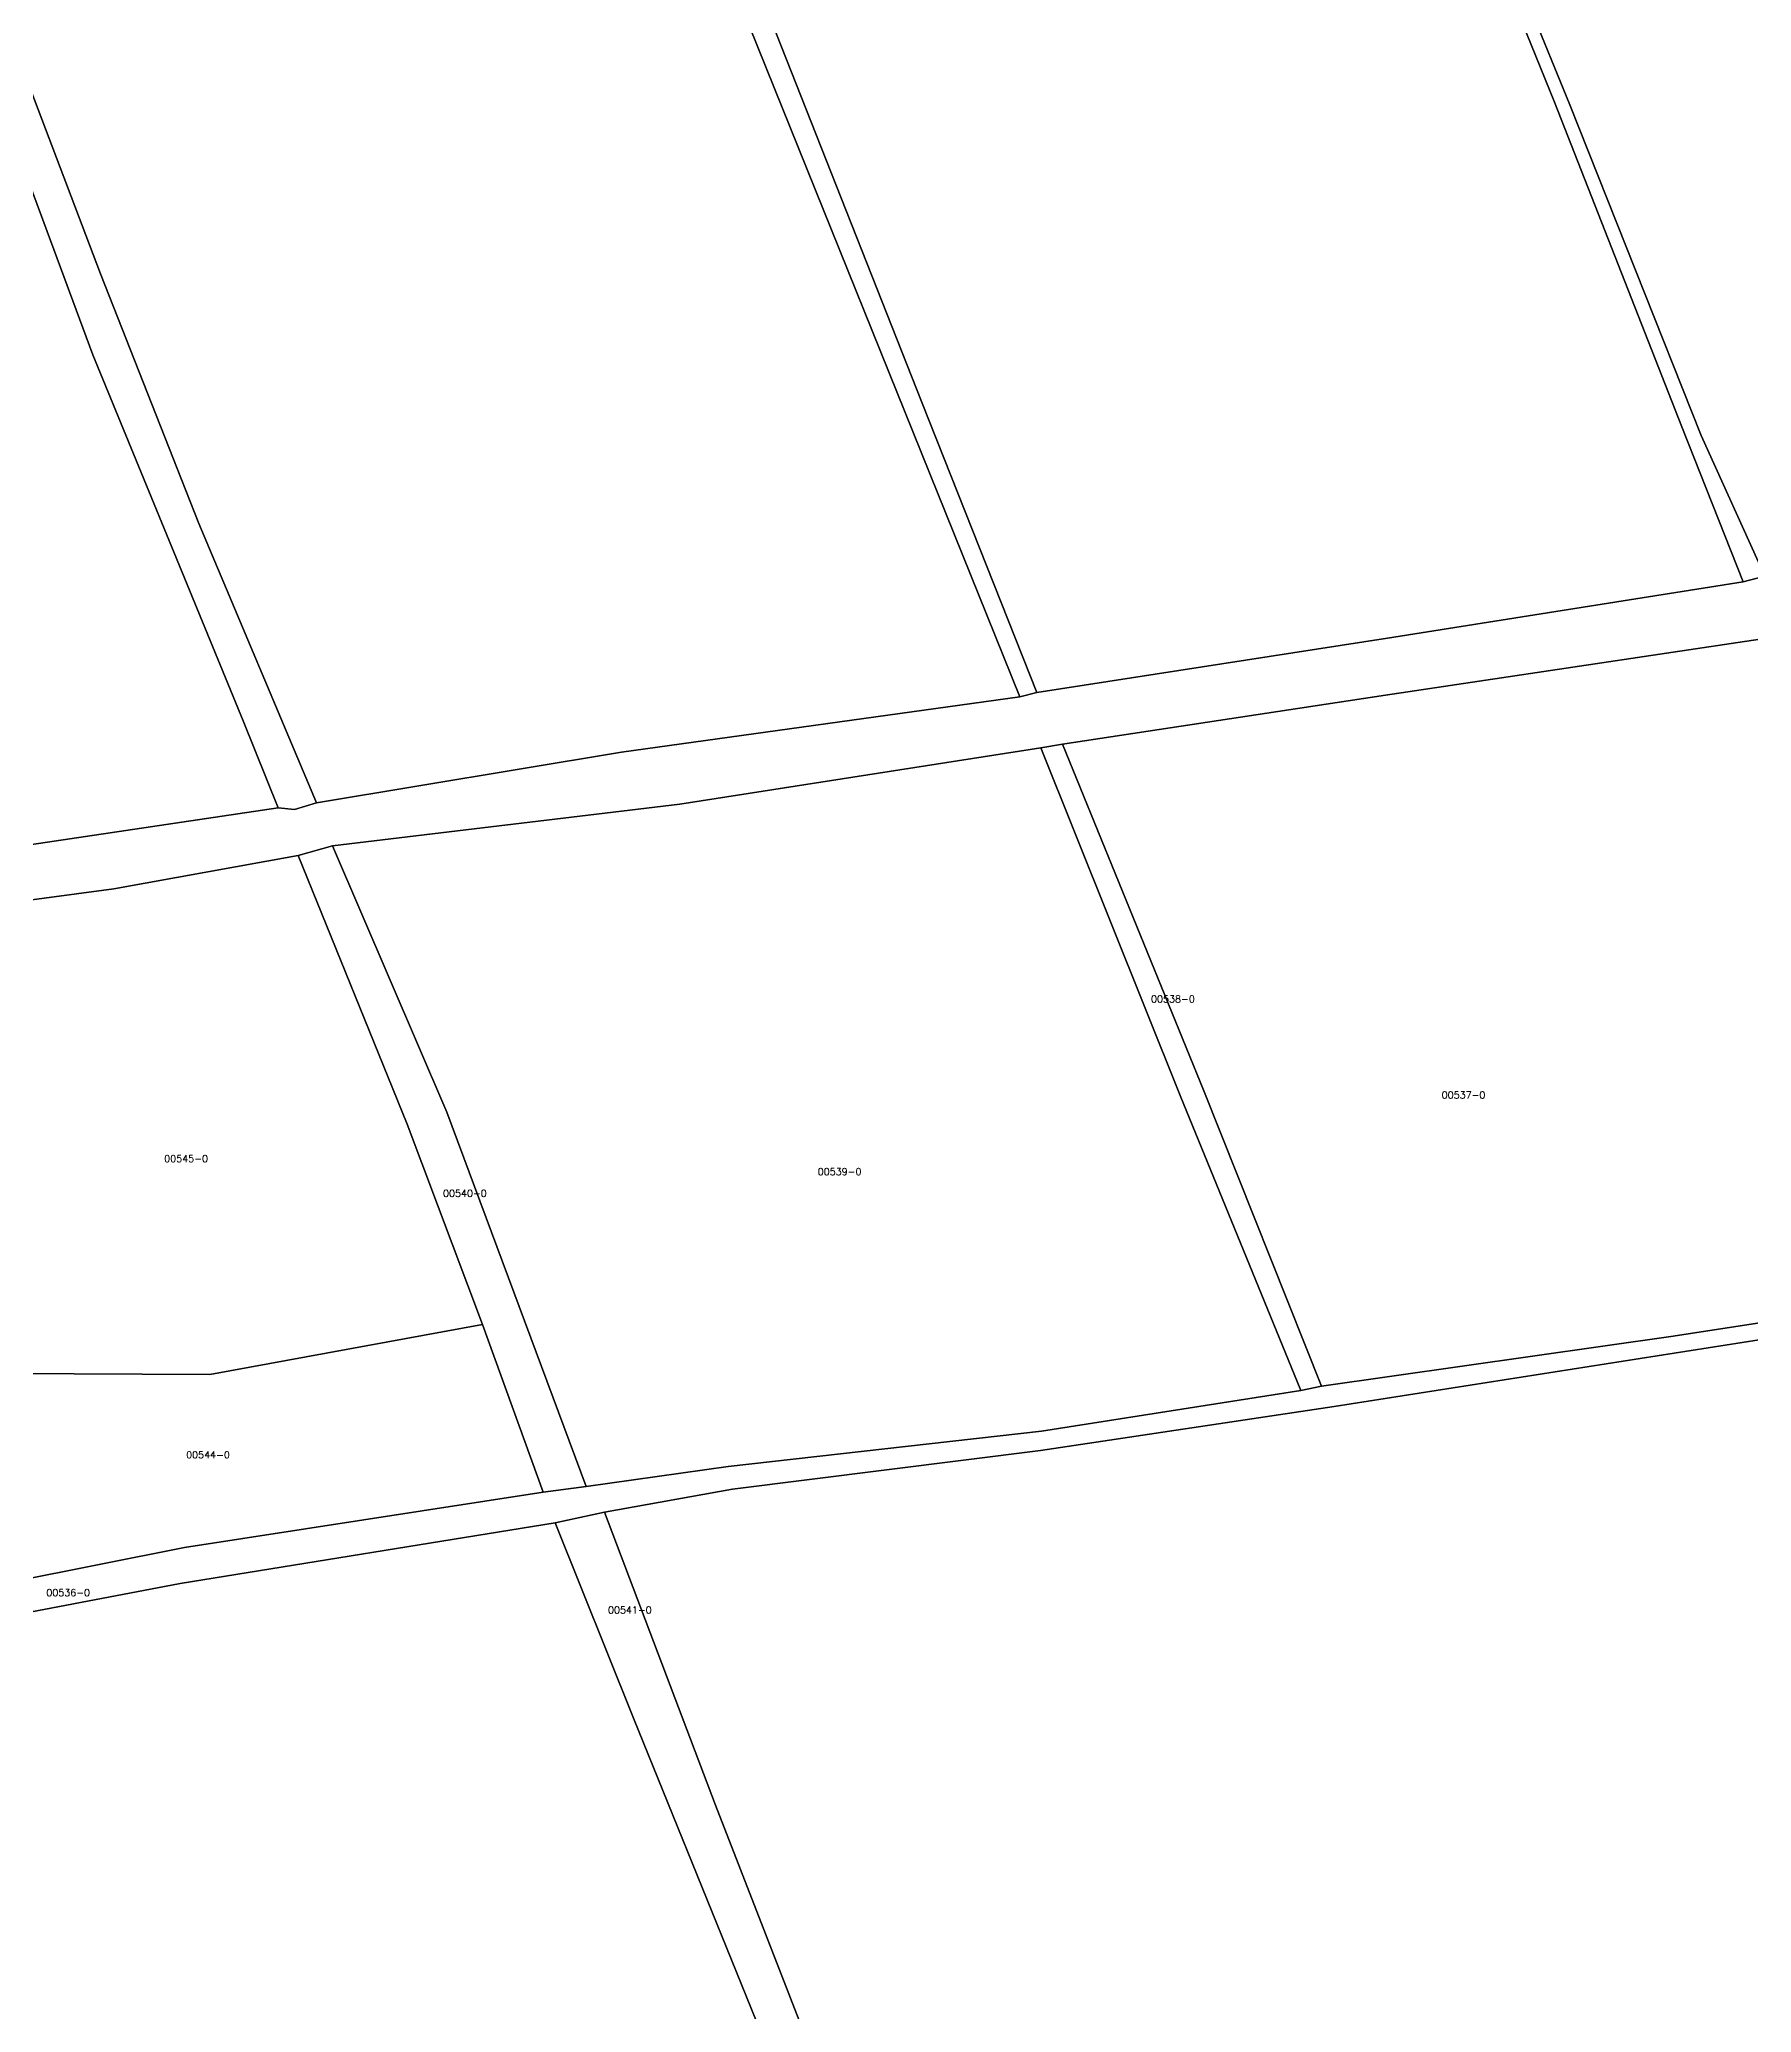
# Model space of a CAD drawing. Header units: metres. Extents: x 7423707 to 7427500, y 4706661 to 4708784.
# Drawn here: x 7425090.5 to 7425335.5, y 4707132.6 to 4707414.9 of the extents above; entities that cross this region are included whole.
import ezdxf

# ---------------------------------------------------------------- set-up
doc = ezdxf.new("R2010")
doc.units = ezdxf.units.M
doc.layers.add('Numrat_Parcelave', color=7, linetype='Continuous')
doc.layers.add('Parcelat_kadastrale2021', color=7, linetype='Continuous')
doc.styles.get("Standard").update_dxf_attribs({"font": 'simplex.shx'})

msp = doc.modelspace()

# ---------------------------------------------------------------- linework, layer by layer
at = {"layer": 'Parcelat_kadastrale2021'}
for points in [[(7425051.56, 4707649.91), (7425107.78, 4707632.35), (7425128.34, 4707581.77), (7425138.68, 4707553.85), (7425169.24, 4707476.47), (7425185.06, 4707434.34), (7425230.83, 4707320.87), (7425173.81, 4707312.93), (7425130.15, 4707305.68), (7425113.32, 4707345.68), (7425099.27, 4707381.39), (7425080.82, 4707429.84), (7425078.47, 4707428.81), (7425029.63, 4707552.17), (7424986.09, 4707665.02), (7424994.02, 4707667.75), (7425016.76, 4707660.86)], [(7424986.09, 4707665.02), (7425029.63, 4707552.17), (7425078.47, 4707428.81), (7425080.82, 4707429.84), (7425099.27, 4707381.39), (7425113.32, 4707345.68), (7425130.15, 4707305.68), (7425127.02, 4707304.75), (7425124.69, 4707305), (7425119.66, 4707317.45), (7425098.16, 4707369.82), (7425076.58, 4707427.93), (7425055.91, 4707479.28), (7425024.41, 4707558.81), (7425003.74, 4707612.03), (7424983.2, 4707663.75)], [(7425124.69, 4707305), (7425078.77, 4707298.17), (7425063.12, 4707296.02), (7425053.41, 4707321.94), (7425031.86, 4707387.12), (7425006.08, 4707461.28), (7424990.2, 4707503.95), (7424970.79, 4707560.95), (7424950.67, 4707620.62), (7424951.56, 4707634.39), (7424948.15, 4707648.41), (7424983.2, 4707663.75), (7425003.74, 4707612.03), (7425024.41, 4707558.81), (7425055.91, 4707479.28), (7425076.58, 4707427.93), (7425098.16, 4707369.82), (7425119.66, 4707317.45)], [(7425230.83, 4707320.87), (7425185.06, 4707434.34), (7425169.24, 4707476.47), (7425138.68, 4707553.85), (7425128.34, 4707581.77), (7425107.78, 4707632.35), (7425109.74, 4707631.74), (7425130.16, 4707582.54), (7425141.28, 4707554.19), (7425159.08, 4707507.77), (7425178.82, 4707458.01), (7425195.89, 4707415.95), (7425216.87, 4707362.9), (7425233.27, 4707321.47)], [(7425233.27, 4707321.47), (7425216.87, 4707362.9), (7425195.89, 4707415.95), (7425178.82, 4707458.01), (7425159.08, 4707507.77), (7425141.28, 4707554.19), (7425130.16, 4707582.54), (7425109.74, 4707631.74), (7425123.38, 4707628.12), (7425165.74, 4707615.9), (7425200.1, 4707605.17), (7425230.81, 4707596.42), (7425241.06, 4707569.07), (7425257.59, 4707528.76), (7425271.48, 4707495.73), (7425277.88, 4707477.2), (7425289.27, 4707450.57), (7425307.35, 4707405.97), (7425325.57, 4707359.52), (7425334.33, 4707337.31), (7425283.46, 4707329.26)], [(7425233.23, 4707595.6), (7425242.88, 4707569.15), (7425261.24, 4707528.22), (7425273.74, 4707496.01), (7425290.64, 4707451.7), (7425297.99, 4707433.88), (7425309.55, 4707405.57), (7425328.33, 4707358.25), (7425337.46, 4707338.13), (7425334.33, 4707337.31), (7425325.57, 4707359.52), (7425307.35, 4707405.97), (7425289.27, 4707450.57), (7425277.88, 4707477.2), (7425271.48, 4707495.73), (7425257.59, 4707528.76), (7425241.06, 4707569.07), (7425230.81, 4707596.42)], [(7425333.35, 4707565.07), (7425358.67, 4707558.2), (7425372.19, 4707520.97), (7425385.33, 4707487.63), (7425406.22, 4707437.77), (7425424.28, 4707390.7), (7425438.88, 4707353.04), (7425383.01, 4707344), (7425337.46, 4707338.13), (7425328.33, 4707358.25), (7425309.55, 4707405.57), (7425297.99, 4707433.88), (7425290.64, 4707451.7), (7425273.74, 4707496.01), (7425261.24, 4707528.22), (7425242.88, 4707569.15), (7425233.23, 4707595.6), (7425254.51, 4707587.97), (7425286.32, 4707578.31)], [(7425373.01, 4707236.88), (7425324.33, 4707229.36), (7425274.02, 4707222.24), (7425257.14, 4707264.47), (7425236.91, 4707314.09), (7425283.15, 4707321.09), (7425336.77, 4707329.1), (7425354.28, 4707288.34)], [(7425271.05, 4707221.62), (7425233.94, 4707215.78), (7425189.08, 4707210.75), (7425168.76, 4707207.86), (7425148.84, 4707261.43), (7425132.48, 4707299.56), (7425182.18, 4707305.5), (7425233.82, 4707313.55), (7425253.75, 4707263.8)], [(7425274.02, 4707222.24), (7425271.05, 4707221.62), (7425253.75, 4707263.8), (7425233.82, 4707313.55), (7425236.91, 4707314.09), (7425257.14, 4707264.47)], [(7425143.15, 4707259.7), (7425153.91, 4707231.04), (7425114.9, 4707223.91), (7425085.8, 4707224.03), (7425081.99, 4707241.8), (7425065.88, 4707288.67), (7425101.14, 4707293.41), (7425127.53, 4707298.18)], [(7425153.91, 4707231.04), (7425143.15, 4707259.7), (7425127.53, 4707298.18), (7425132.48, 4707299.56), (7425148.84, 4707261.43), (7425168.76, 4707207.86), (7425162.62, 4707207.06)], [(7425061.91, 4707189.33), (7425111.27, 4707199.15), (7425162.62, 4707207.06), (7425168.76, 4707207.86), (7425189.08, 4707210.75), (7425233.94, 4707215.78), (7425271.05, 4707221.62), (7425274.02, 4707222.24), (7425324.33, 4707229.36), (7425373.01, 4707236.88), (7425373.68, 4707234.08), (7425341.51, 4707229.62), (7425275.81, 4707219.32), (7425233.76, 4707213), (7425189.7, 4707207.49), (7425171.39, 4707204.21), (7425164.32, 4707202.66), (7425110.65, 4707193.97), (7425064.83, 4707185.27), (7425060.09, 4707187.2), (7425060.84, 4707187.87)], [(7425085.8, 4707224.03), (7425114.9, 4707223.91), (7425153.91, 4707231.04), (7425162.62, 4707207.06), (7425111.27, 4707199.15), (7425061.91, 4707189.33)], [(7425060.09, 4707187.2), (7425064.83, 4707185.27), (7425110.65, 4707193.97), (7425164.32, 4707202.66), (7425175.52, 4707174.73), (7425200.12, 4707114.14), (7425208.29, 4707098.48), (7425226.59, 4707083.99), (7425193.26, 4707069.74), (7425169.84, 4707069.5), (7425136.55, 4707062.5), (7425115.05, 4707051.64), (7425085.59, 4707043.67), (7425078.77, 4707054.06), (7425070.5, 4707066.69), (7425061.7, 4707080.15), (7425025.51, 4707136.85), (7425011.77, 4707160.74), (7425036.63, 4707166.69), (7425058.72, 4707186.43)], [(7425164.32, 4707202.66), (7425171.39, 4707204.21), (7425187.25, 4707162.27), (7425205.18, 4707116.26), (7425208.29, 4707098.48), (7425200.12, 4707114.14), (7425175.52, 4707174.73)]]:
    msp.add_lwpolyline(points, close=True, dxfattribs=at)
for points in [[(7425078.77, 4707298.17), (7425124.69, 4707305), (7425127.02, 4707304.75), (7425130.15, 4707305.68), (7425173.81, 4707312.93), (7425230.83, 4707320.87), (7425233.27, 4707321.47), (7425283.46, 4707329.26), (7425334.33, 4707337.31), (7425337.46, 4707338.13), (7425383.01, 4707344), (7425438.88, 4707353.04), (7425444.43, 4707354.48), (7425489.05, 4707360.32), (7425505.69, 4707362.51)], [(7425505.79, 4707354.94), (7425490.44, 4707351.7), (7425430.24, 4707343.75), (7425411.36, 4707340.8), (7425340.59, 4707329.74), (7425336.77, 4707329.1), (7425283.15, 4707321.09), (7425236.91, 4707314.09), (7425233.82, 4707313.55), (7425182.18, 4707305.5), (7425132.48, 4707299.56), (7425127.53, 4707298.18), (7425101.14, 4707293.41), (7425065.88, 4707288.67)], [(7425205.18, 4707116.26), (7425187.25, 4707162.27), (7425171.39, 4707204.21), (7425189.7, 4707207.49), (7425233.76, 4707213), (7425275.81, 4707219.32), (7425341.51, 4707229.62), (7425373.68, 4707234.08), (7425377.01, 4707234.51), (7425359.21, 4707280.35), (7425340.59, 4707329.74), (7425411.36, 4707340.8), (7425444.48, 4707246.03), (7425391.89, 4707239.39), (7425405.48, 4707148.3), (7425469.5, 4707154.31), (7425483.21, 4707154.93), (7425577.65, 4707215.81)]]:
    msp.add_lwpolyline(points, dxfattribs=at)

# ---------------------------------------------------------------- texts
at = {"layer": 'Numrat_Parcelave'}
for s, p in [('00538-0', (7425249.61, 4707277.11)), ('00537-0', (7425291.2, 4707263.39)), ('00545-0', (7425108.37, 4707254.27)), ('00539-0', (7425201.91, 4707252.44)), ('00540-0', (7425148.28, 4707249.32)), ('00544-0', (7425111.51, 4707211.9)), ('00536-0', (7425091.49, 4707192.18)), ('00541-0', (7425171.88, 4707189.71))]:
    msp.add_text(s, height=1, dxfattribs=at).set_placement(p)

doc.saveas('drawing.dxf')
